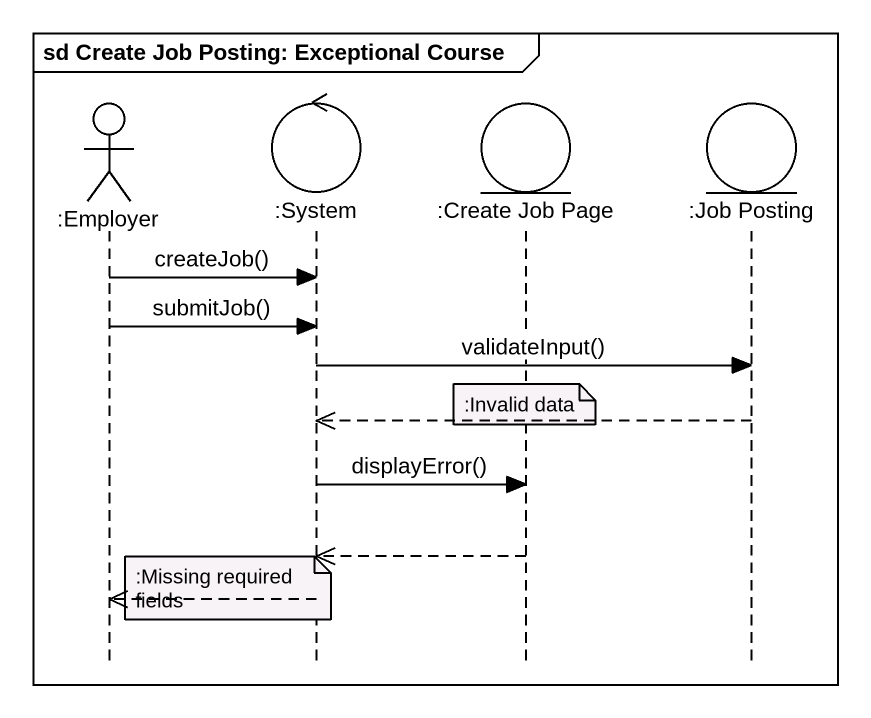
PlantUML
@startuml
mainframe sd Create Job Posting: Exceptional Course
hide footbox
actor ":Employer" as Employer
control ":System" as System
entity ":Create Job Page" as Create_Job_Page
entity ":Job Posting" as Job_Posting

Employer -> System : createJob()
Employer -> System : submitJob()
System -> Job_Posting : validateInput()
note over Create_Job_Page : :Invalid data
Job_Posting -->> System
System -> Create_Job_Page : displayError()
Create_Job_Page -->> System
note over System : :Missing required fields
System -->> Employer
@enduml
